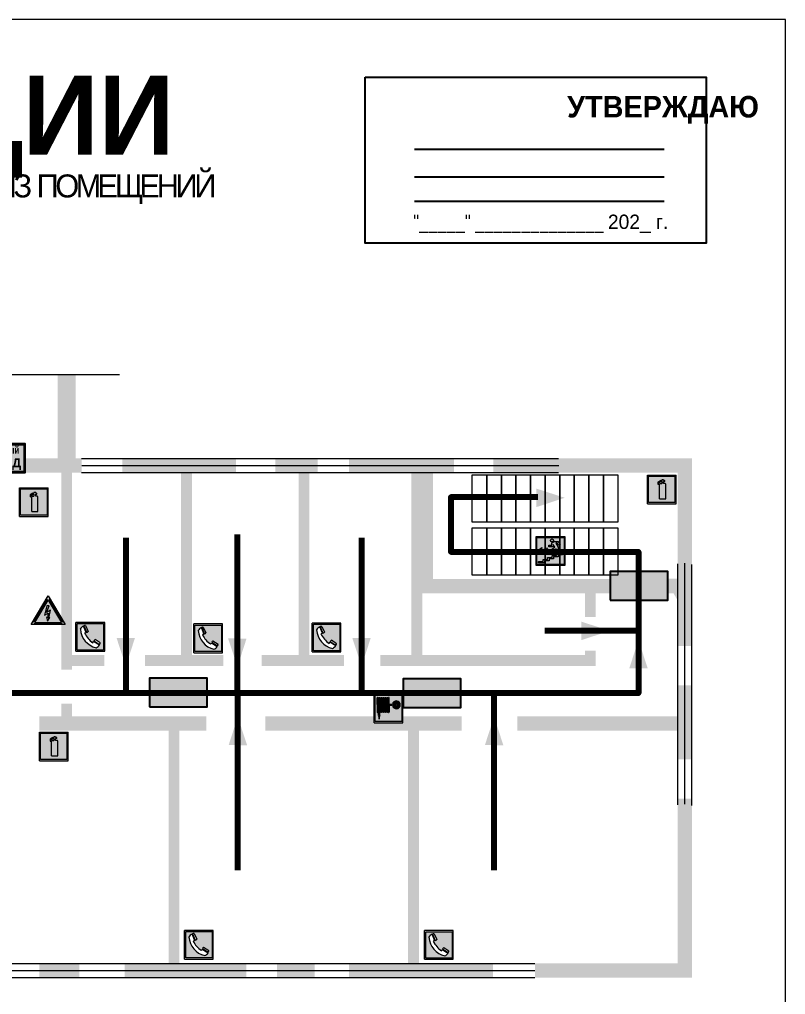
# Model space of a CAD drawing. Header units: millimetres. Extents: x 13114 to 67229, y 22859 to 38520.
# Drawn here: x 30803 to 31016.3, y 36468.5 to 36740.1 of the extents above; entities that cross this region are included whole.
import ezdxf

# ---------------------------------------------------------------- set-up
doc = ezdxf.new("R2010")
doc.units = ezdxf.units.MM
doc.layers.add('План_Штампы', color=7, linetype='Continuous')
doc.styles.add('обычный', font='arial.ttf')

# ---------------------------------------------------------------- blocks, each defined once
blk = doc.blocks.new('A$C41C009D9')
at = {"true_color": 0xffffff}
blk.add_hatch(color=7, dxfattribs=at).paths.add_polyline_path([(0, 8), (-16, 8), (-16, 0), (0, 0)])
h = blk.add_hatch(color=126)
h.dxf.hatch_style = 1
h.paths.add_polyline_path([(-15.8, 7.8), (-15.8, 0.2), (-0.2, 0.2), (-0.2, 7.8)])
at = {"color": 126}
for points in [[(-16, 0), (0, 0), (0, 8), (-16, 8)], [(-16, 0), (0, 0), (0, 8), (-16, 8)], [(-15.8, 7.8), (-0.2, 7.8), (-0.2, 0.2), (-15.8, 0.2)]]:
    blk.add_lwpolyline(points, close=True, dxfattribs=at)
at = {"color": 7, "true_color": 0xffffff, "insert": (-15.8, 7.3), "char_height": 2.5, "width": 15.5999, "attachment_point": 1, "style": 'обычный'}
blk.add_mtext('\\pi1.6133;{\\fArial|b1|i0|c204|p34;\\H0.8x;\\W0.8;аварийный\\H1.25x;\\W1;\\P\\pi1.2327;ВЫХОД}', dxfattribs=at)
blk = doc.blocks.new('A$C32E8229D')
at = {"true_color": 0xffffff}
blk.add_hatch(color=7, dxfattribs=at).paths.add_polyline_path([(0, 0), (0, -8), (16, -8), (16, 0)])
h = blk.add_hatch(color=126)
h.paths.add_polyline_path([(0.2, -0.2), (15.8, -0.2), (15.8, -7.8), (0.2, -7.8)])
h.paths.add_polyline_path([(13.49, -2.05), (12.08, -2.05), (11.37, -2.63, 0.162397), (11.29, -2.84), (11.29, -3.63), (10.35, -3.63), (10.35, -4.05), (11.68, -4.05), (11.68, -3.48), (12.26, -4.28), (11.29, -5.1), (11.29, -6.78), (11.85, -6.78), (11.85, -5.44), (12.8, -4.64), (12.8, -5.94), (14.46, -5.94), (14.46, -5.39), (13.45, -5.39), (13.45, -3.97), (12.46, -2.59), (13.15, -2.59), (13.69, -3.34), (14.18, -3)], flags=16)
h.paths.add_polyline_path([(10.74, -1.82, 1), (11.8, -1.82, 1)], flags=16)
h.paths.add_polyline_path([(9.39, -3.59), (5.99, -3.59), (6.56, -3.03), (5.91, -3.03), (5.1, -3.83), (5.91, -4.64), (6.56, -4.64), (5.99, -4.09), (9.39, -4.09)], flags=16)
h.paths.add_polyline_path([(4.29, -1.08), (1.72, -1.08), (1.72, -6.6), (4.29, -6.6)], flags=16)
at = {"color": 126}
blk.add_lwpolyline([(16, -8), (0, -8), (0, 0), (16, 0)], close=True, dxfattribs=at)
blk = doc.blocks.new('A$C3AD82952')
at = {"true_color": 0xf5f5ff}
h = blk.add_hatch(color=7, dxfattribs=at)
h.dxf.hatch_style = 1
h.paths.add_polyline_path([(8.21, 8.73, 0.414214), (7.89, 9.05), (7.22, 9.05), (7.22, 9.92), (7.59, 9.92, 1), (7.57, 10.36), (7.22, 10.36), (7.22, 10.6), (6.43, 10.6), (6.43, 10.36), (6.01, 10.36), (4.74, 9.59), (4.74, 8.69), (4.98, 8.73), (4.98, 9.26), (6.12, 9.91), (6.43, 9.91), (6.43, 9.05), (5.76, 9.05, 0.414214), (5.44, 8.73), (5.44, 2.2), (8.21, 2.2)], flags=0)
h.paths.add_polyline_path([(12.8, 12.8), (0, 12.8), (0, 0), (12.8, 0)])
h.paths.add_polyline_path([(0.51, 12.29), (12.29, 12.29), (12.29, 0.51), (0.51, 0.51)], flags=16)
h.paths.add_polyline_path([(4.74, 9.59), (6.01, 10.36), (6.43, 10.36), (6.43, 10.6), (7.22, 10.6), (7.22, 10.36), (7.59, 10.36, -0.94586), (7.59, 9.92), (7.22, 9.92), (7.22, 9.05), (7.89, 9.05, -0.414214), (8.21, 8.73), (8.21, 2.2), (5.44, 2.2), (5.44, 8.73, -0.414214), (5.76, 9.05), (6.43, 9.05), (6.43, 9.91), (6.12, 9.91), (4.98, 9.26), (4.98, 8.73), (4.74, 8.69)], flags=0)
h = blk.add_hatch(color=242)
h.dxf.hatch_style = 1
h.paths.add_polyline_path([(12.29, 12.29), (0.51, 12.29), (0.51, 0.51), (12.29, 0.51)])
h.paths.add_polyline_path([(4.74, 8.69), (4.74, 9.59), (6.01, 10.36), (6.43, 10.36), (6.43, 10.6), (7.22, 10.6), (7.22, 10.36), (7.59, 10.36, -0.94586), (7.59, 9.92), (7.22, 9.92), (7.22, 9.05), (7.89, 9.05, -0.414214), (8.21, 8.73), (8.21, 2.2), (5.44, 2.2), (5.44, 8.73, -0.414214), (5.76, 9.05), (6.43, 9.05), (6.43, 9.91), (6.12, 9.91), (4.98, 9.26), (4.98, 8.73)], flags=16)
h = blk.add_hatch(color=7, dxfattribs=at)
h.dxf.hatch_style = 1
h.paths.add_polyline_path([(8.21, 8.73, 0.414214), (7.89, 9.05), (7.22, 9.05), (7.22, 9.92), (7.59, 9.92, 1), (7.57, 10.36), (7.22, 10.36), (7.22, 10.6), (6.43, 10.6), (6.43, 10.36), (6.01, 10.36), (4.74, 9.59), (4.74, 8.69), (4.98, 8.73), (4.98, 9.26), (6.12, 9.91), (6.43, 9.91), (6.43, 9.05), (5.76, 9.05, 0.414214), (5.44, 8.73), (5.44, 2.2), (8.21, 2.2)])
at = {"color": 242, "lineweight": 5}
for p, q in [((0, 0), (0, 12.8)), ((0, 12.8), (12.8, 12.8)), ((6.01, 10.36), (4.74, 9.59)), ((4.74, 9.59), (4.74, 8.69)), ((4.74, 8.69), (4.98, 8.73)), ((4.98, 9.26), (6.12, 9.91)), ((4.98, 8.73), (4.98, 9.26)), ((5.44, 2.2), (5.44, 8.73)), ((5.76, 9.05), (6.43, 9.05)), ((6.01, 10.36), (6.43, 10.36)), ((6.12, 9.91), (6.43, 9.91)), ((7.22, 10.6), (6.43, 10.6)), ((6.43, 10.6), (6.43, 10.36)), ((6.43, 9.91), (6.43, 9.05)), ((7.22, 10.36), (7.22, 10.6)), ((7.59, 10.36), (7.22, 10.36)), ((7.22, 9.05), (7.22, 9.92)), ((7.59, 9.92), (7.22, 9.92)), ((7.89, 9.05), (7.22, 9.05)), ((8.21, 2.2), (8.21, 8.73)), ((12.8, 0), (12.8, 12.8)), ((0, 0), (12.8, 0)), ((5.44, 2.2), (8.21, 2.2))]:
    blk.add_line(p, q, dxfattribs=at)
blk.add_lwpolyline([(0.51, 12.29), (12.29, 12.29), (12.29, 0.51), (0.51, 0.51)], close=True, dxfattribs=at)
for centre, radius, start, end in [((5.76, 8.73), 0.32, 90, 180), ((7.58, 10.14), 0.223, 273.1875, 86.8125), ((7.89, 8.73), 0.32, 0, 90)]:
    blk.add_arc(centre, radius, start, end, dxfattribs=at)
blk = doc.blocks.new('A$C37112FD5')
at = {"true_color": 0xf5f5ff}
h = blk.add_hatch(color=7, dxfattribs=at)
h.dxf.hatch_style = 1
h.paths.add_polyline_path([(12.8, -7.4), (0, -7.4), (0, -20.2), (12.8, -20.2)])
h.paths.add_polyline_path([(12.29, -7.91), (12.29, -19.69), (0.51, -19.69), (0.51, -7.91)], flags=16)
h.paths.add_polyline_path([(4.98, -9.04, -0.42597), (5.17, -9.22), (5.17, -12.25), (5.17, -15.29, -0.432244), (4.98, -15.47), (4.83, -15.47, -0.42597), (4.64, -15.29), (4.64, -12.25), (4.64, -9.22, -0.432244), (4.83, -9.04)], flags=0)
h.paths.add_polyline_path([(4.28, -9.22), (4.28, -12.25), (4.28, -15.29, -0.432244), (4.09, -15.47), (3.94, -15.47, -0.42597), (3.75, -15.29), (3.75, -12.25), (3.75, -9.22, -0.432244), (3.94, -9.04), (4.09, -9.04, -0.42597)], flags=0)
h.paths.add_polyline_path([(5.72, -9.04), (5.87, -9.04, -0.42597), (6.06, -9.22), (6.06, -12.25), (6.06, -15.29, -0.432244), (5.87, -15.47), (5.72, -15.47, -0.42597), (5.53, -15.29), (5.53, -12.25), (5.53, -9.22, -0.432244)], flags=0)
h.paths.add_polyline_path([(6.42, -8.9), (6.5, -8.9, -0.42597), (6.69, -9.08), (6.69, -12.03), (8.21, -12.03, -15.824349), (8.21, -12.47), (6.69, -12.47), (6.69, -15.42, -0.432244), (6.5, -15.6), (6.42, -15.6)], flags=0)
h.paths.add_polyline_path([(3.39, -9.22), (3.39, -12.25), (3.39, -15.29, -0.432244), (3.2, -15.47), (3.05, -15.47, -0.42597), (2.85, -15.29), (2.85, -12.25), (2.85, -9.22, -0.432244), (3.05, -9.04), (3.2, -9.04, -0.42597)], flags=0)
h.paths.add_polyline_path([(2.5, -9.22), (2.5, -16.71), (1.96, -16.71), (1.96, -9.22, -0.432244), (2.15, -9.04), (2.31, -9.04, -0.42597)], flags=0)
h.paths.add_polyline_path([(1.61, -8.9), (1.61, -15.6), (1.57, -15.6, -0.42597), (1.37, -15.42), (1.37, -12.03), (1.37, -9.09, -0.432244), (1.57, -8.9)], flags=0)
h.paths.add_polyline_path([(9.76, -10.81), (9.76, -12.03), (8.49, -12.03, -0.336371)], flags=0)
h.paths.add_polyline_path([(8.49, -12.47), (9.76, -12.47), (9.76, -13.7, -0.336371)], flags=0)
h.paths.add_polyline_path([(10.11, -10.81, -0.336371), (11.38, -12.03), (10.11, -12.03)], flags=0)
h.paths.add_polyline_path([(10.11, -12.47), (11.38, -12.47, -0.336371), (10.11, -13.7)], flags=0)
h.paths.add_polyline_path([(2.5, -16.84), (2.5, -17.05), (1.97, -17.05), (1.97, -16.84)], flags=0)
h.paths.add_polyline_path([(2.5, -17.24, -0.033778), (2.24, -18.6, -0.033778), (1.97, -17.24)], flags=0)
h = blk.add_hatch(color=242)
h.dxf.hatch_style = 1
h.paths.add_polyline_path([(12.29, -7.91), (0.51, -7.91), (0.51, -19.69), (12.29, -19.69)])
h.paths.add_polyline_path([(6.42, -15.6), (6.42, -8.9), (6.5, -8.9, -0.42597), (6.69, -9.08), (6.69, -12.03), (8.21, -12.03, -15.824349), (8.21, -12.47), (6.69, -12.47), (6.69, -15.42, -0.432244), (6.5, -15.6)], flags=16)
h.paths.add_polyline_path([(5.87, -15.47), (5.72, -15.47, -0.42597), (5.53, -15.29), (5.53, -12.25), (5.53, -9.22, -0.432244), (5.72, -9.04), (5.87, -9.04, -0.42597), (6.06, -9.22), (6.06, -12.25), (6.06, -15.29, -0.432244)], flags=16)
h.paths.add_polyline_path([(4.98, -15.47), (4.83, -15.47, -0.42597), (4.64, -15.29), (4.64, -12.25), (4.64, -9.22, -0.432244), (4.83, -9.04), (4.98, -9.04, -0.42597), (5.17, -9.22), (5.17, -12.25), (5.17, -15.29, -0.432244)], flags=16)
h.paths.add_polyline_path([(4.09, -15.47), (3.94, -15.47, -0.42597), (3.75, -15.29), (3.75, -12.25), (3.75, -9.22, -0.432244), (3.94, -9.04), (4.09, -9.04, -0.42597), (4.28, -9.22), (4.28, -12.25), (4.28, -15.29, -0.432244)], flags=16)
h.paths.add_polyline_path([(3.2, -15.47), (3.05, -15.47, -0.42597), (2.85, -15.29), (2.85, -12.25), (2.85, -9.22, -0.432244), (3.05, -9.04), (3.2, -9.04, -0.42597), (3.39, -9.22), (3.39, -12.25), (3.39, -15.29, -0.432244)], flags=16)
h.paths.add_polyline_path([(2.5, -17.05), (1.97, -17.05), (1.97, -16.84), (2.5, -16.84)], flags=16)
h.paths.add_polyline_path([(2.5, -17.24, -0.033778), (2.24, -18.6, -0.033778), (1.97, -17.24)], flags=16)
h.paths.add_polyline_path([(2.5, -16.71), (1.96, -16.71), (1.96, -9.22, -0.432244), (2.15, -9.04), (2.31, -9.04, -0.42597), (2.5, -9.22)], flags=16)
h.paths.add_polyline_path([(1.61, -15.6), (1.57, -15.6, -0.42597), (1.37, -15.42), (1.37, -12.03), (1.37, -9.09, -0.432244), (1.57, -8.9), (1.61, -8.9)], flags=16)
h.paths.add_polyline_path([(8.49, -12.47), (9.76, -12.47), (9.76, -13.7, -0.336371)], flags=0)
h.paths.add_polyline_path([(10.11, -13.7), (10.11, -12.47), (11.38, -12.47, -0.336371)], flags=0)
h.paths.add_polyline_path([(8.49, -12.03, -0.336371), (9.76, -10.81), (9.76, -12.03)], flags=0)
h.paths.add_polyline_path([(10.11, -12.03), (10.11, -10.81, -0.336371), (11.38, -12.03)], flags=0)
h = blk.add_hatch(color=7, dxfattribs=at)
h.dxf.hatch_style = 1
h.paths.add_polyline_path([(1.61, -8.9), (1.57, -8.9, 0.432244), (1.37, -9.09), (1.37, -12.03), (1.37, -15.42, 0.42597), (1.57, -15.6), (1.61, -15.6)])
h.paths.add_polyline_path([(2.5, -9.22, 0.42597), (2.31, -9.04), (2.15, -9.04, 0.432244), (1.96, -9.22), (1.96, -16.71), (2.5, -16.71)])
h.paths.add_polyline_path([(2.5, -16.84), (1.97, -16.84), (1.97, -17.05), (2.5, -17.05)])
h.paths.add_polyline_path([(2.5, -17.24), (1.97, -17.24, 0.033778), (2.24, -18.6, 0.033778)])
h.paths.add_polyline_path([(3.39, -12.25), (3.39, -9.22, 0.42597), (3.2, -9.04), (3.05, -9.04, 0.432244), (2.85, -9.22), (2.85, -12.25), (2.85, -15.29, 0.42597), (3.05, -15.47), (3.2, -15.47, 0.432244), (3.39, -15.29)])
h.paths.add_polyline_path([(4.28, -12.25), (4.28, -9.22, 0.42597), (4.09, -9.04), (3.94, -9.04, 0.432244), (3.75, -9.22), (3.75, -12.25), (3.75, -15.29, 0.42597), (3.94, -15.47), (4.09, -15.47, 0.432244), (4.28, -15.29)])
h.paths.add_polyline_path([(5.17, -12.25), (5.17, -9.22, 0.42597), (4.98, -9.04), (4.83, -9.04, 0.432244), (4.64, -9.22), (4.64, -12.25), (4.64, -15.29, 0.42597), (4.83, -15.47), (4.98, -15.47, 0.432244), (5.17, -15.29)])
h.paths.add_polyline_path([(6.06, -12.25), (6.06, -9.22, 0.42597), (5.87, -9.04), (5.72, -9.04, 0.432244), (5.53, -9.22), (5.53, -12.25), (5.53, -15.29, 0.42597), (5.72, -15.47), (5.87, -15.47, 0.432244), (6.06, -15.29)])
h.paths.add_polyline_path([(6.69, -12.47), (8.21, -12.47, 15.824349), (8.21, -12.03), (6.69, -12.03), (6.69, -9.08, 0.42597), (6.5, -8.9), (6.42, -8.9), (6.42, -15.6), (6.5, -15.6, 0.432244), (6.69, -15.42)])
h.paths.add_polyline_path([(8.49, -12.47), (9.76, -12.47), (9.76, -13.7, -0.336371)], flags=16)
h.paths.add_polyline_path([(8.49, -12.03, -0.336371), (9.76, -10.81), (9.76, -12.03)], flags=16)
h.paths.add_polyline_path([(10.11, -12.47), (11.38, -12.47, -0.336371), (10.11, -13.7)], flags=16)
h.paths.add_polyline_path([(10.11, -12.03), (10.11, -10.81, -0.336371), (11.38, -12.03)], flags=16)
h = blk.add_hatch(color=242)
h.dxf.hatch_style = 1
h.paths.add_polyline_path([(9.76, -10.81, 0.336371), (8.49, -12.03), (9.76, -12.03)])
h.paths.add_polyline_path([(10.11, -10.81), (10.11, -12.03), (11.38, -12.03, 0.336371)])
h.paths.add_polyline_path([(11.38, -12.47), (10.11, -12.47), (10.11, -13.7, 0.336371)])
h.paths.add_polyline_path([(9.76, -12.47), (8.49, -12.47, 0.336371), (9.76, -13.7)])
at = {"color": 242, "lineweight": 5}
for p, q in [((0, -20.2), (0, -7.4)), ((0, -7.4), (12.8, -7.4)), ((12.8, -20.2), (12.8, -7.4)), ((1.37, -12.03), (1.37, -9.08)), ((1.37, -12.03), (1.37, -15.42)), ((1.57, -8.9), (1.61, -8.9)), ((1.61, -8.9), (1.61, -15.6)), ((1.96, -16.71), (1.96, -9.22)), ((2.15, -9.04), (2.31, -9.04)), ((2.5, -16.71), (2.5, -9.22)), ((2.85, -12.25), (2.85, -9.22)), ((2.85, -12.25), (2.85, -15.29)), ((3.05, -9.04), (3.2, -9.04)), ((3.39, -12.25), (3.39, -9.22)), ((3.39, -12.25), (3.39, -15.29)), ((3.75, -12.25), (3.75, -9.22)), ((3.75, -12.25), (3.75, -15.29)), ((3.94, -9.04), (4.09, -9.04)), ((4.28, -12.25), (4.28, -9.22)), ((4.28, -12.25), (4.28, -15.29)), ((4.64, -12.25), (4.64, -9.22)), ((4.64, -12.25), (4.64, -15.29)), ((4.83, -9.04), (4.98, -9.04)), ((5.17, -12.25), (5.17, -9.22)), ((5.17, -12.25), (5.17, -15.29)), ((5.53, -12.25), (5.53, -9.22)), ((5.53, -12.25), (5.53, -15.29)), ((5.72, -9.04), (5.87, -9.04)), ((6.06, -12.25), (6.06, -9.22)), ((6.06, -12.25), (6.06, -15.29)), ((6.42, -8.9), (6.42, -15.6)), ((6.5, -8.9), (6.42, -8.9)), ((6.69, -12.03), (6.69, -9.08)), ((8.21, -12.03), (6.69, -12.03)), ((8.21, -12.47), (6.69, -12.47)), ((6.69, -12.47), (6.69, -15.42)), ((9.76, -12.03), (8.49, -12.03)), ((9.76, -12.47), (8.49, -12.47)), ((9.76, -10.81), (9.76, -12.03)), ((9.76, -12.47), (9.76, -13.7)), ((10.11, -10.81), (10.11, -12.03)), ((11.38, -12.03), (10.11, -12.03)), ((11.38, -12.47), (10.11, -12.47)), ((10.11, -12.47), (10.11, -13.7)), ((1.57, -15.6), (1.61, -15.6)), ((1.96, -16.71), (2.5, -16.71)), ((1.97, -16.84), (2.5, -16.84)), ((1.97, -17.05), (1.97, -16.84)), ((2.5, -17.05), (1.97, -17.05)), ((1.97, -17.24), (2.5, -17.24)), ((2.5, -16.84), (2.5, -17.05)), ((3.05, -15.47), (3.2, -15.47)), ((3.94, -15.47), (4.09, -15.47)), ((4.83, -15.47), (4.98, -15.47)), ((5.72, -15.47), (5.87, -15.47)), ((6.42, -15.6), (6.5, -15.6)), ((0, -20.2), (12.8, -20.2))]:
    blk.add_line(p, q, dxfattribs=at)
blk.add_lwpolyline([(0.51, -7.91), (12.29, -7.91), (12.29, -19.69), (0.51, -19.69)], close=True, dxfattribs=at)
for centre, radius, start, end in [((1.56, -9.09), 0.182, 87.1027, 180.6071), ((2.15, -9.22), 0.182, 87.1027, 180.6071), ((2.32, -9.22), 0.182, 359.3929, 92.8973), ((3.04, -9.22), 0.182, 87.1027, 180.6071), ((3.21, -9.22), 0.182, 359.3929, 92.8973), ((3.93, -9.22), 0.182, 87.1027, 180.6071), ((4.1, -9.22), 0.182, 359.3929, 92.8973), ((4.82, -9.22), 0.182, 87.1027, 180.6071), ((4.99, -9.22), 0.182, 359.3929, 92.8973), ((5.71, -9.22), 0.182, 87.1027, 180.6071), ((5.88, -9.22), 0.182, 359.3929, 92.8973), ((6.51, -9.09), 0.182, 359.3929, 92.8973), ((9.93, -12.25), 1.74, 187.2319, 172.7681), ((9.93, -12.25), 1.46, 96.9927, 171.3585), ((9.93, -12.25), 1.46, 188.6415, 263.0073), ((9.93, -12.25), 1.46, 8.6415, 83.0073), ((9.93, -12.25), 1.46, 276.9927, 351.3585), ((1.56, -15.42), 0.182, 179.3929, 272.8973), ((12.17, -15.98), 10.27, 187.041, 194.7793), ((-7.7, -15.98), 10.27, 345.2207, 352.959), ((3.04, -15.29), 0.182, 179.3929, 272.8973), ((3.21, -15.29), 0.182, 267.1027, 0.6071), ((3.93, -15.29), 0.182, 179.3929, 272.8973), ((4.1, -15.29), 0.182, 267.1027, 0.6071), ((4.82, -15.29), 0.182, 179.3929, 272.8973), ((4.99, -15.29), 0.182, 267.1027, 0.6071), ((5.71, -15.29), 0.182, 179.3929, 272.8973), ((5.88, -15.29), 0.182, 267.1027, 0.6071), ((6.51, -15.42), 0.182, 267.1027, 0.6071)]:
    blk.add_arc(centre, radius, start, end, dxfattribs=at)
blk = doc.blocks.new('A$C7B4425F7')
at = {"true_color": 0xffffff}
blk.add_hatch(color=7, dxfattribs=at).paths.add_polyline_path([(0, 0), (-16, 0), (-16, -8), (0, -8)])
h = blk.add_hatch(color=126)
h.paths.add_polyline_path([(-0.2, -0.2), (-15.8, -0.2), (-15.8, -7.8), (-0.2, -7.8)])
h.paths.add_polyline_path([(-11.76, -2.03), (-11.76, -3.66), (-11.17, -3.66, -0.568275), (-11.17, -6.18), (-12.58, -6.18), (-12.58, -2.03)], flags=16)
h.paths.add_polyline_path([(-13.33, -4.12, -0.495768), (-13.59, -6.18), (-15.03, -6.18), (-15.03, -2.03), (-13.59, -2.03, -0.487973)], flags=16)
h.paths.add_polyline_path([(-10.25, -2.03), (-9.48, -2.03), (-9.48, -6.18), (-10.25, -6.18)], flags=16)
h.paths.add_polyline_path([(-13.84, -3.69), (-14.24, -3.69), (-14.24, -3.03), (-13.9, -3.03, -0.692621)], flags=0)
h.paths.add_polyline_path([(-9.15, -2.03), (-8.4, -2.03), (-8.04, -3.07), (-7.68, -2.03), (-6.93, -2.03), (-7.64, -4.1), (-6.93, -6.18), (-7.68, -6.18), (-8.04, -5.14), (-8.4, -6.18), (-9.15, -6.18), (-8.44, -4.1)], flags=16)
h.paths.add_polyline_path([(-11.76, -4.46), (-11.42, -4.46, -0.692621), (-11.36, -5.12), (-11.76, -5.12)], flags=0)
h.paths.add_polyline_path([(-13.9, -5.2), (-14.24, -5.2), (-14.24, -4.55), (-13.84, -4.55, -0.708038)], flags=0)
edge = h.paths.add_edge_path(flags=16)
edge.add_ellipse((-5.51, -4.08), major_axis=(0, 2.05), ratio=0.586184, start_angle=0, end_angle=360)
edge = h.paths.add_edge_path(flags=0)
edge.add_ellipse((-5.51, -4.08), major_axis=(0, 1.14), ratio=0.454828, start_angle=0, end_angle=360)
h.paths.add_polyline_path([(-4.13, -4.96, 0.377264), (-3.48, -4.52, 0.0555), (-3.16, -2.03), (-1.66, -2.03), (-1.66, -4.96), (-0.96, -4.96), (-0.96, -7.01), (-1.75, -7.01), (-1.75, -6.18), (-3.3, -6.18), (-3.3, -7.02), (-4.13, -7.02)], flags=16)
h.paths.add_polyline_path([(-2.73, -2.91), (-2.28, -2.91), (-2.28, -4.96), (-3.05, -4.96, 0.079136)], flags=0)
at = {"color": 126}
blk.add_lwpolyline([(-16, -8), (0, -8), (0, 0), (-16, 0)], close=True, dxfattribs=at)
blk = doc.blocks.new('вниз 3')
at = {"lineweight": 0, "true_color": 0xffffff}
h = blk.add_hatch(color=7, dxfattribs=at)
h.dxf.hatch_style = 1
h.paths.add_polyline_path([(40997.5, -4475.69), (40997.25, -4475.28), (40995.76, -4476.15), (40995.97, -4475.23), (40995.39, -4475.56), (40995.05, -4476.83), (40996.33, -4477.17), (40996.91, -4476.83), (40996, -4476.55)], flags=0)
h.paths.add_polyline_path([(40999.81, -4473.95), (41000.22, -4473.95), (41000.64, -4474.67), (41001.03, -4474.43), (41000.46, -4473.49), (41000.42, -4473.49), (40999.43, -4473.49), (40998.68, -4473.92), (40998.68, -4474.57), (40997.88, -4474.57), (40997.88, -4475), (40999.14, -4475), (40999.14, -4474.43), (40999.14, -4474.38), (40999.59, -4475.15), (40998.72, -4475.67), (40998.72, -4477.06), (40999.24, -4477.06), (40999.24, -4475.96), (40999.95, -4475.56), (40999.95, -4476.43), (41001.61, -4476.43), (41001.61, -4475.88), (41000.47, -4475.88), (41000.47, -4475.12)], flags=0)
h.paths.add_polyline_path([(40999.2, -4473.24, 1), (40998.35, -4473.24, 1)], flags=0)
h.paths.add_polyline_path([(41000.46, -4477.26), (41001.69, -4477.26), (41001.69, -4476.84), (41000.03, -4476.84), (41000.03, -4477.39), (40998.78, -4477.39), (40998.78, -4477.95), (40997.53, -4477.95), (40997.53, -4478.5), (40996.29, -4478.5), (40996.29, -4479.06), (40995.05, -4479.06), (40995.05, -4479.48), (40995.29, -4479.48), (40996.72, -4479.48), (40996.72, -4478.92), (40997.97, -4478.92), (40997.97, -4478.36), (40999.2, -4478.36), (40999.2, -4477.81), (41000.46, -4477.81)], flags=0)
h.paths.add_polyline_path([(41002.37, -4472.17), (40994.37, -4472.17), (40994.37, -4480.17), (41002.37, -4480.17)])
h.paths.add_polyline_path([(41002.16, -4479.96), (40994.57, -4479.96), (40994.57, -4472.37), (41002.16, -4472.37)], flags=16)
h.paths.add_polyline_path([(41001.61, -4475.88), (41001.61, -4476.43), (40999.95, -4476.43), (40999.95, -4475.56), (40999.24, -4475.96), (40999.24, -4477.06), (40998.72, -4477.06), (40998.72, -4475.67), (40999.59, -4475.15), (40999.14, -4474.38), (40999.14, -4474.43), (40999.14, -4475), (40997.88, -4475), (40997.88, -4474.57), (40998.68, -4474.57), (40998.68, -4473.92), (40999.43, -4473.49), (41000.42, -4473.49), (41000.46, -4473.49), (41001.03, -4474.43), (41000.64, -4474.67), (41000.22, -4473.95), (40999.81, -4473.95), (41000.47, -4475.12), (41000.47, -4475.88)], flags=0)
h.paths.add_polyline_path([(41001.69, -4476.84), (41001.69, -4477.26), (41000.46, -4477.26), (41000.46, -4477.81), (40999.2, -4477.81), (40999.2, -4478.36), (40997.97, -4478.36), (40997.97, -4478.92), (40996.72, -4478.92), (40996.72, -4479.48), (40995.05, -4479.48), (40995.05, -4479.06), (40996.29, -4479.06), (40996.29, -4478.5), (40997.53, -4478.5), (40997.53, -4477.95), (40998.78, -4477.95), (40998.78, -4477.39), (41000.03, -4477.39), (41000.03, -4476.84)], flags=0)
h.paths.add_polyline_path([(40998.35, -4473.24, -1), (40999.2, -4473.24, -1)], flags=0)
h.paths.add_polyline_path([(40997.5, -4475.69), (40996, -4476.55), (40996.91, -4476.83), (40996.33, -4477.17), (40995.05, -4476.83), (40995.39, -4475.56), (40995.97, -4475.23), (40995.76, -4476.15), (40997.25, -4475.28)], flags=0)
at = {"lineweight": 0}
h = blk.add_hatch(color=126, dxfattribs=at)
h.dxf.hatch_style = 1
h.paths.add_polyline_path([(41002.16, -4472.37), (40994.57, -4472.37), (40994.57, -4479.96), (41002.16, -4479.96)])
h.paths.add_polyline_path([(40995.97, -4475.23), (40995.76, -4476.15), (40997.25, -4475.28), (40997.5, -4475.69), (40996, -4476.55), (40996.91, -4476.83), (40996.33, -4477.17), (40995.05, -4476.83), (40995.39, -4475.56)], flags=16)
h.paths.add_polyline_path([(40997.88, -4474.57), (40998.68, -4474.57), (40998.68, -4473.92), (40999.43, -4473.49), (41000.42, -4473.49), (41000.46, -4473.49), (41001.03, -4474.43), (41000.64, -4474.67), (41000.22, -4473.95), (40999.81, -4473.95), (41000.47, -4475.12), (41000.47, -4475.88), (41001.61, -4475.88), (41001.61, -4476.43), (40999.95, -4476.43), (40999.95, -4475.56), (40999.24, -4475.96), (40999.24, -4477.06), (40998.72, -4477.06), (40998.72, -4475.67), (40999.59, -4475.15), (40999.14, -4474.38), (40999.14, -4474.43), (40999.14, -4475), (40997.88, -4475)], flags=16)
h.paths.add_polyline_path([(40998.35, -4473.24, -1), (40999.2, -4473.24, -1)], flags=16)
h.paths.add_polyline_path([(40997.53, -4477.95), (40998.78, -4477.95), (40998.78, -4477.39), (41000.03, -4477.39), (41000.03, -4476.84), (41001.69, -4476.84), (41001.69, -4477.26), (41000.46, -4477.26), (41000.46, -4477.81), (40999.2, -4477.81), (40999.2, -4478.36), (40997.97, -4478.36), (40997.97, -4478.92), (40996.72, -4478.92), (40996.72, -4479.48), (40995.05, -4479.48), (40995.05, -4479.06), (40996.29, -4479.06), (40996.29, -4478.5), (40997.53, -4478.5)], flags=16)
at = {"lineweight": 0, "true_color": 0xffffff}
h = blk.add_hatch(color=7, dxfattribs=at)
h.dxf.hatch_style = 1
h.paths.add_polyline_path([(40999.2, -4473.24, 1), (40998.35, -4473.24, 1)])
h.paths.add_polyline_path([(40999.81, -4473.95), (41000.22, -4473.95), (41000.64, -4474.67), (41001.03, -4474.43), (41000.46, -4473.49), (41000.42, -4473.49), (40999.43, -4473.49), (40998.68, -4473.92), (40998.68, -4474.57), (40997.88, -4474.57), (40997.88, -4475), (40999.14, -4475), (40999.14, -4474.43), (40999.14, -4474.38), (40999.59, -4475.15), (40998.72, -4475.67), (40998.72, -4477.06), (40999.24, -4477.06), (40999.24, -4475.96), (40999.95, -4475.56), (40999.95, -4476.43), (41001.61, -4476.43), (41001.61, -4475.88), (41000.47, -4475.88), (41000.47, -4475.12)])
h.paths.add_polyline_path([(40999.2, -4477.81), (41000.46, -4477.81), (41000.46, -4477.26), (41001.69, -4477.26), (41001.69, -4476.84), (41000.03, -4476.84), (41000.03, -4477.39), (40998.78, -4477.39), (40998.78, -4477.95), (40997.53, -4477.95), (40997.53, -4478.5), (40996.29, -4478.5), (40996.29, -4479.06), (40995.05, -4479.06), (40995.05, -4479.48), (40995.29, -4479.48), (40996.72, -4479.48), (40996.72, -4478.92), (40997.97, -4478.92), (40997.97, -4478.36), (40999.2, -4478.36)])
h.paths.add_polyline_path([(40997.5, -4475.69), (40997.25, -4475.28), (40995.76, -4476.15), (40995.97, -4475.23), (40995.39, -4475.56), (40995.05, -4476.83), (40996.33, -4477.17), (40996.91, -4476.83), (40996, -4476.55)])
at = {"color": 126, "lineweight": 0}
for points in [[(40994.37, -4472.17), (41002.37, -4472.17), (41002.37, -4480.17), (40994.37, -4480.17)], [(40994.57, -4472.37), (41002.16, -4472.37), (41002.16, -4479.96), (40994.57, -4479.96)]]:
    blk.add_lwpolyline(points, close=True, dxfattribs=at)
for points in [[(40995.05, -4476.83), (40995.39, -4475.56), (40995.97, -4475.23), (40995.76, -4476.15), (40997.25, -4475.28), (40997.5, -4475.69), (40996, -4476.55), (40996.91, -4476.83), (40996.33, -4477.17), (40995.05, -4476.83)], [(40999.14, -4474.43), (40999.14, -4475), (40997.88, -4475), (40997.88, -4474.57), (40998.68, -4474.57), (40998.68, -4473.92), (40999.43, -4473.49), (41000.42, -4473.49), (41000.46, -4473.49), (41001.03, -4474.43), (41000.64, -4474.67), (41000.22, -4473.95), (40999.81, -4473.95), (41000.47, -4475.12), (41000.47, -4475.88), (41001.61, -4475.88), (41001.61, -4476.43), (40999.95, -4476.43), (40999.95, -4475.56), (40999.24, -4475.96), (40999.24, -4477.06), (40998.72, -4477.06), (40998.72, -4475.67), (40999.59, -4475.15), (40999.14, -4474.38), (40999.14, -4474.43)], [(40995.29, -4479.48), (40995.05, -4479.48), (40995.05, -4479.06), (40996.29, -4479.06), (40996.29, -4478.5), (40997.53, -4478.5), (40997.53, -4477.95), (40998.78, -4477.95), (40998.78, -4477.39), (41000.03, -4477.39), (41000.03, -4476.84), (41001.69, -4476.84), (41001.69, -4477.26), (41000.46, -4477.26), (41000.46, -4477.81), (40999.2, -4477.81), (40999.2, -4478.36), (40997.97, -4478.36), (40997.97, -4478.92), (40996.72, -4478.92), (40996.72, -4479.48), (40995.05, -4479.48)]]:
    blk.add_lwpolyline(points, dxfattribs=at)
blk.add_circle((40998.77, -4473.24), 0.426, dxfattribs=at)
blk = doc.blocks.new('A$C456E1F9C')
at = {"lineweight": 5}
h = blk.add_hatch(color=242, dxfattribs=at)
h.paths.add_polyline_path([(0.51, -1.47), (0.51, -13.26), (12.29, -13.26), (12.29, -1.47)])
h.paths.add_polyline_path([(5.42, -4.95, -0.254479), (4.78, -5.4), (3.52, -2.53, -0.209735), (4.23, -2.4)], flags=16)
h.paths.add_polyline_path([(8.53, -8.6), (10.87, -10.17), (10.54, -10.76), (8.03, -9.13, -0.192251)], flags=16)
h.paths.add_polyline_path([(4.61, -5.49, 0.005518), (3.87, -5.72, 0.128647), (7.49, -10.01, 0.00809), (7.83, -9.33), (10.47, -10.97, -0.16736), (8.99, -12.25, -0.327862), (1.95, -3.95, -0.166952), (3.36, -2.62)], flags=16)
at = {"color": 242, "lineweight": 5}
for p, q in [((0, -13.77), (0, -0.97)), ((12.8, -0.97), (0, -0.97)), ((4.61, -5.49), (3.36, -2.62)), ((3.52, -2.53), (4.78, -5.4)), ((4.23, -2.4), (5.42, -4.95)), ((12.8, -13.77), (12.8, -0.97)), ((10.81, -10.12), (8.53, -8.6)), ((7.83, -9.33), (10.47, -10.97)), ((8.03, -9.13), (10.54, -10.76)), ((10.54, -10.76), (10.8, -10.3)), ((10.8, -10.3), (10.81, -10.12)), ((0, -13.77), (12.8, -13.77))]:
    blk.add_line(p, q, dxfattribs=at)
blk.add_lwpolyline([(0.51, -1.47), (12.29, -1.47), (12.29, -13.26), (0.51, -13.26)], close=True, dxfattribs=at)
for centre, radius, start, end in [((4.59, -5.34), 2.99, 114.2845, 152.1974), ((11.12, -3.31), 9.19, 183.9915, 256.6009), ((4.02, -3.27), 0.891, 76.3284, 123.7092), ((14.98, -39.1), 35.17, 107.1487, 108.4135), ((13.86, -0.94), 11.08, 205.5536, 234.8762), ((4.68, -4.59), 0.824, 276.9621, 334.0723), ((8.94, -9.5), 0.989, 114.4092, 157.9388), ((-13.31, 0.8), 23.44, 332.5487, 334.4027), ((7.87, -9.46), 3, 291.9291, 329.9329)]:
    blk.add_arc(centre, radius, start, end, dxfattribs=at)
blk = doc.blocks.new('A$C3E6D3DDE')
at = {"lineweight": 5}
h = blk.add_hatch(color=40, dxfattribs=at)
h.paths.add_polyline_path([(24.1, 1.45), (16.46, -11.35), (31.74, -11.35)])
h.paths.add_polyline_path([(24.09, -0.46), (30.03, -10.41), (18.14, -10.41)], flags=16)
h.paths.add_polyline_path([(24.54, -3.08), (23.41, -6.02), (25.13, -5.01), (24.33, -8.5), (24.82, -8.27), (23.79, -9.86), (23.4, -8.04), (23.8, -8.43), (24.04, -6.29), (22.39, -7.25), (23.44, -3.08)], flags=0)
h = blk.add_hatch(color=256, dxfattribs=at)
h.paths.add_polyline_path([(24.37, 0.03, 0.567511), (23.82, 0.03), (17.59, -10.4, 0.582454), (17.86, -10.88), (30.32, -10.88, 0.582149), (30.6, -10.4)])
h.paths.add_polyline_path([(24.09, -0.46), (18.14, -10.41), (30.03, -10.41)], flags=16)
h.paths.add_polyline_path([(24.54, -3.08), (23.41, -6.02), (25.13, -5.01), (24.33, -8.5), (24.82, -8.27), (23.79, -9.86), (23.4, -8.04), (23.8, -8.43), (24.04, -6.29), (22.39, -7.25), (23.44, -3.08)], flags=0)
h = blk.add_hatch(color=40, dxfattribs=at)
h.paths.add_polyline_path([(24.09, -0.46), (18.14, -10.41), (30.03, -10.41)])
h.paths.add_polyline_path([(24.82, -8.27), (23.79, -9.86), (23.4, -8.04), (23.8, -8.43), (24.04, -6.29), (22.39, -7.25), (23.44, -3.08), (24.54, -3.08), (23.41, -6.02), (25.13, -5.01), (24.33, -8.5)], flags=16)
at = {"color": 40, "lineweight": 5}
for p, q in [((16.46, -11.35), (24.1, 1.45)), ((24.1, 1.45), (31.74, -11.35))]:
    blk.add_line(p, q, dxfattribs=at)
at = {"lineweight": 5}
for p, q in [((17.59, -10.4), (23.82, 0.03)), ((24.37, 0.03), (30.6, -10.4)), ((18.14, -10.41), (24.09, -0.46)), ((23.44, -3.08), (22.39, -7.25)), ((23.41, -6.02), (24.54, -3.08)), ((24.54, -3.08), (23.44, -3.08)), ((24.09, -0.46), (30.03, -10.41)), ((22.39, -7.25), (24.04, -6.29)), ((23.8, -8.43), (23.4, -8.04)), ((23.4, -8.04), (23.79, -9.86)), ((25.13, -5.01), (23.41, -6.02)), ((23.79, -9.86), (24.82, -8.27)), ((24.04, -6.29), (23.8, -8.43)), ((24.33, -8.5), (25.13, -5.01)), ((24.82, -8.27), (24.33, -8.5)), ((17.86, -10.88), (30.32, -10.88)), ((18.14, -10.41), (30.03, -10.41))]:
    blk.add_line(p, q, dxfattribs=at)
at = {"color": 50, "lineweight": 5}
blk.add_line((31.74, -11.35), (16.46, -11.35), dxfattribs=at)

msp = doc.modelspace()

# ---------------------------------------------------------------- linework, layer by layer
at = {"color": 5, "lineweight": 0}
msp.add_lwpolyline([(30416.34, 36345.09), (31016.34, 36345.09), (31016.34, 36740.09), (30416.34, 36740.09)], close=True, dxfattribs=at)
msp.add_lwpolyline([(30899.28, 36724.05), (30994.29, 36724.05), (30994.29, 36677.84), (30899.28, 36677.84)], close=True)
for points in [[(30913.04, 36704), (30982.56, 36704)], [(30913.04, 36696.24), (30982.56, 36696.24)], [(30913.04, 36689.45), (30982.56, 36689.45)]]:
    msp.add_lwpolyline(points)
at = {"lineweight": 0}
for points, const_width in [([(30816.11, 36615.36), (30816.11, 36641.29)], 5), ([(30801.06, 36615.89), (30820.29, 36615.89)], 4), ([(30831.6, 36615.89), (30863.26, 36615.89)], 4), ([(30874.2, 36615.89), (30886.07, 36615.89)], 4), ([(30894.74, 36615.89), (30923.97, 36615.89)], 4), ([(30916.18, 36615.89), (30916.18, 36582.22), (30970.41, 36582.22)], 4), ([(30934.93, 36615.89), (30988.3, 36615.89), (30988.3, 36565.63)], 4), ([(30816.11, 36615.36), (30816.11, 36559.04)], 3), ([(30849.48, 36561.55), (30849.48, 36615.35)], 3), ([(30882.21, 36561.55), (30882.21, 36614.69)], 3), ([(30913.64, 36561.55), (30913.64, 36614.69)], 3), ([(30961.99, 36573.72), (30961.99, 36581.13)], 3), ([(30982.13, 36582.31), (30986.32, 36582.31), (30988.3, 36578.78)], 4), ([(30903.46, 36561.55), (30961.99, 36561.55), (30961.99, 36564.31)], 3), ([(30816, 36561.55), (30826.57, 36561.55)], 3), ([(30837.9, 36561.55), (30859.71, 36561.55)], 3), ([(30870.45, 36561.55), (30893.36, 36561.55)], 3), ([(30988.3, 36554.67), (30988.3, 36534.07)], 4), ([(30816.11, 36544.02), (30816.11, 36549.51)], 3), ([(30808.54, 36544.02), (30854.99, 36544.02)], 4), ([(30845.98, 36475.24), (30845.98, 36542.65)], 3), ([(30871.44, 36544.02), (30926.12, 36544.02)], 4), ([(30912.73, 36475.24), (30912.73, 36542.65)], 3), ([(30941.6, 36544.02), (30988.3, 36544.02)], 4), ([(30988.3, 36523.11), (30988.3, 36475.24), (30946.55, 36475.24)], 4), ([(30819.63, 36475.24), (30808.51, 36475.24)], 4), ([(30866.19, 36475.24), (30832.28, 36475.24)], 4), ([(30885.17, 36475.24), (30874.71, 36475.24)], 4), ([(30934.9, 36475.24), (30894.78, 36475.24)], 4)]:
    msp.add_lwpolyline(points, dxfattribs=dict(at, const_width=const_width))
for points in [[(30765.54, 36641.24), (30830.81, 36641.24)], [(30820.22, 36617.85), (30953.13, 36617.85)], [(30820.29, 36615.89), (30953.2, 36615.89)], [(30820.22, 36613.92), (30953.13, 36613.92)], [(30986.31, 36521.33), (30986.31, 36588.46)], [(30988.27, 36521.54), (30988.27, 36588.67)], [(30990.23, 36521.19), (30990.23, 36588.32)], [(30484.53, 36477.17), (30946.55, 36477.17)], [(30484.5, 36473.27), (30946.53, 36473.27)], [(30484.53, 36475.24), (30946.55, 36475.24)]]:
    msp.add_lwpolyline(points, dxfattribs=at)
for points in [[(30929.1, 36613.3), (30933.15, 36613.3), (30933.15, 36600.1), (30929.1, 36600.1)], [(30933.15, 36613.3), (30937.21, 36613.3), (30937.21, 36600.1), (30933.15, 36600.1)], [(30937.21, 36613.3), (30941.27, 36613.3), (30941.27, 36600.1), (30937.21, 36600.1)], [(30941.27, 36613.3), (30945.32, 36613.3), (30945.32, 36600.1), (30941.27, 36600.1)], [(30945.32, 36613.3), (30949.38, 36613.3), (30949.38, 36600.1), (30945.32, 36600.1)], [(30949.38, 36613.3), (30953.44, 36613.3), (30953.44, 36600.1), (30949.38, 36600.1)], [(30953.44, 36613.3), (30957.49, 36613.3), (30957.49, 36600.1), (30953.44, 36600.1)], [(30957.49, 36613.3), (30961.55, 36613.3), (30961.55, 36600.1), (30957.49, 36600.1)], [(30961.55, 36613.3), (30965.6, 36613.3), (30965.6, 36600.1), (30961.55, 36600.1)], [(30965.6, 36613.3), (30969.66, 36613.3), (30969.66, 36600.1), (30965.6, 36600.1)], [(30929.1, 36598.48), (30933.15, 36598.48), (30933.15, 36585.28), (30929.1, 36585.28)], [(30933.15, 36598.48), (30937.21, 36598.48), (30937.21, 36585.28), (30933.15, 36585.28)], [(30937.21, 36598.48), (30941.27, 36598.48), (30941.27, 36585.28), (30937.21, 36585.28)], [(30941.27, 36598.48), (30945.32, 36598.48), (30945.32, 36585.28), (30941.27, 36585.28)], [(30945.32, 36598.48), (30949.38, 36598.48), (30949.38, 36585.28), (30945.32, 36585.28)], [(30949.38, 36598.48), (30953.44, 36598.48), (30953.44, 36585.28), (30949.38, 36585.28)], [(30953.44, 36598.48), (30957.49, 36598.48), (30957.49, 36585.28), (30953.44, 36585.28)], [(30957.49, 36598.48), (30961.55, 36598.48), (30961.55, 36585.28), (30957.49, 36585.28)], [(30961.55, 36598.48), (30965.6, 36598.48), (30965.6, 36585.28), (30961.55, 36585.28)], [(30965.6, 36598.48), (30969.66, 36598.48), (30969.66, 36585.28), (30965.6, 36585.28)]]:
    msp.add_lwpolyline(points, close=True, dxfattribs=at)
at = {"color": 126, "lineweight": 100, "true_color": 0x008754}
for points in [[(30947.36, 36607.05), (30923.16, 36607.05), (30923.16, 36591.79), (30975.36, 36591.79), (30975.36, 36552.45), (30799.99, 36552.45), (30799.99, 36503.18)], [(30832.57, 36595.74), (30832.57, 36552.45)], [(30863.71, 36552.45), (30863.71, 36596.66)], [(30898.24, 36595.74), (30898.24, 36552.45)], [(30949.33, 36569.96), (30975.36, 36569.96)], [(30863.71, 36552.45), (30863.71, 36503.18)], [(30935.1, 36552.45), (30935.1, 36503.18)]]:
    msp.add_lwpolyline(points, dxfattribs=at)
at = {"layer": 'План_Штампы', "color": 126, "true_color": 0x008754}
for points in [[(30946.96, 36604.29), (30946.97, 36609.43), (30954.85, 36606.88)], [(30959.49, 36567.23), (30959.5, 36572.37), (30967.38, 36569.82)], [(30830, 36567.87), (30835.13, 36567.85), (30832.59, 36559.97)], [(30861.09, 36567.69), (30866.22, 36567.68), (30863.68, 36559.8)], [(30895.67, 36567.87), (30900.81, 36567.85), (30898.26, 36559.97)], [(30977.97, 36559.35), (30972.83, 36559.36), (30975.38, 36567.24)], [(30866.36, 36537.97), (30861.23, 36537.99), (30863.78, 36545.86)], [(30937.75, 36537.97), (30932.61, 36537.99), (30935.16, 36545.86)]]:
    msp.add_solid(points, dxfattribs=at)

# ---------------------------------------------------------------- block references
msp.add_blockref('A$C41C009D9', (30804.51, 36613.89))
for name, p, xscale, yscale, zscale in [('A$C3AD82952', (30977.86, 36605.21), 0.625, 0.625, 0.625), ('A$C3AD82952', (30802.97, 36601.68), 0.625, 0.625, 0.625), ('A$C3E6D3DDE', (30795.9, 36578.69), 0.625, 0.625, 0.625), ('A$C456E1F9C', (30818.7, 36572.77), 0.625, 0.625, 0.625), ('A$C456E1F9C', (30851.53, 36572.34), 0.625, 0.625, 0.625), ('A$C456E1F9C', (30884.51, 36572.57), 0.625, 0.625, 0.625), ('A$C37112FD5', (30901.75, 36556.86), 0.6249984004534781, 0.6249984004534781, 0.6249984004534781), ('A$C3AD82952', (30808.52, 36533.64), 0.625, 0.625, 0.625), ('A$C456E1F9C', (30848.94, 36487.01), 0.625, 0.625, 0.625), ('A$C456E1F9C', (30915.81, 36486.94), 0.625, 0.625, 0.625)]:
    msp.add_blockref(name, p, dxfattribs=dict(xscale=xscale, yscale=yscale, zscale=zscale))
at = {"color": 126, "true_color": 0x008754}
msp.add_blockref('вниз 3', (-10047.47, 41068.23), dxfattribs=at)
at = {"layer": 'План_Штампы'}
msp.add_blockref('A$C7B4425F7', (30983.54, 36586.35), dxfattribs=at)
at = {"layer": 'План_Штампы', "color": 126, "true_color": 0x008754, "xscale": -1}
for p in [(30855.22, 36556.66), (30925.86, 36556.45)]:
    msp.add_blockref('A$C32E8229D', p, dxfattribs=at)

# ---------------------------------------------------------------- texts
at = {"lineweight": 0, "style": 'обычный'}
for s, insert, char_height, width, attachment_point in [('{\\fProxima Nova Rg|b1|i0|c204|p2;ПЛАН ЭВАКУАЦИИ}', (30568.99, 36724.41), 22, 493.8901, 1), ('\\pi-18,l18,t18;{\\fProxima Nova Rg|b1|i0|c204|p2;УТВЕРЖДАЮ\\H1.1997x; }', (30982.23, 36714.93), 6, 126.6484, 5), ('{\\fArial Narrow|b0|i0|c204|p34;"_____" ______________ \\fProxima Nova Rg|b0|i0|c204|p2;202_ г. }', (30948.19, 36683.17), 4, 78.6503, 5)]:
    msp.add_mtext(s, dxfattribs=dict(at, insert=insert, char_height=char_height, width=width, attachment_point=attachment_point))
at = {"color": 0, "lineweight": 0, "insert": (30719.44, 36697.11), "char_height": 8, "width": 449.2158, "attachment_point": 5, "style": 'обычный'}
msp.add_mtext('{\\fArial Black|b1|i0|c204|p34;\\H2x;\\T0.85;  \\fArial Narrow|b0|i0|c204|p34;\\H0.8x;\\W0.9;\\P\\fProxima Nova Rg|b0|i0|c204|p2;\\H0.5x;\\W1;\\C256;ПРИ ПОЖАРЕ  ИЛИ ДРУГИХ ЧРЕЗВЫЧАЙНЫХ СИТУАЦИЯХ  ИЗ ПОМЕЩЕНИЙ \\fProxima Nova Rg|b1|i0|c204|p2;\\H1.25x;\\PЦАП: АБК\\fProxima Nova Rg|b1|i0|c0|p2; 3 \\fProxima Nova Rg|b1|i0|c204|p2;ЭТАЖ}', dxfattribs=at)

doc.saveas('drawing.dxf')
